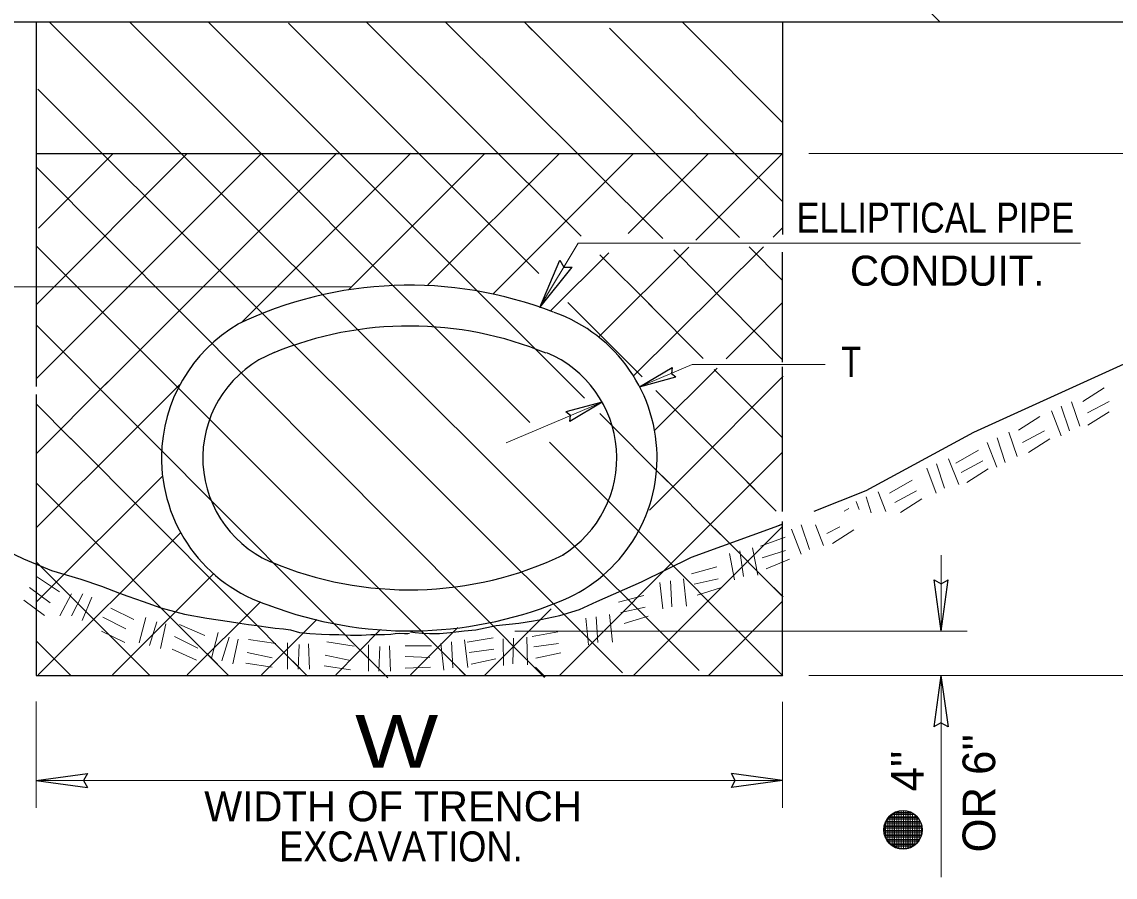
# Model space of a CAD drawing. Extents: x -23 to 389, y -283 to 18.
# Drawn here: x 200.25 to 240.22, y -87.3 to -56.04 of the extents above; entities that cross this region are included whole.
import ezdxf

# ---------------------------------------------------------------- set-up
doc = ezdxf.new("R2010")
doc.units = 0
doc.header["$LTSCALE"] = 0.62
doc.layers.add('1', color=7, linetype='Continuous', lineweight=13)
doc.layers.add('25', color=7, linetype='Continuous', lineweight=25)

msp = doc.modelspace()

# ---------------------------------------------------------------- linework, layer by layer
at = {"layer": '1', "lineweight": 25}
for p, q in [((233.8163, -56.0448), (232.1228, -54.332)), ((170.8738, -56.0448), (255.6697, -56.0448)), ((200.7717, -56.0448), (200.7717, -69.3745)), ((215.7255, -56.0448), (215.8756, -56.1942)), ((218.6123, -56.0448), (218.9118, -56.3442)), ((228.0619, -56.0448), (228.0619, -63.8103)), ((200.7717, -60.8562), (228.0619, -60.8562)), ((228.0619, -63.5698), (227.7232, -63.9062)), ((219.18, -66.4876), (219.9208, -64.7478)), ((228.0619, -68.4783), (228.0619, -64.4651)), ((219.18, -66.4876), (220.3626, -65.0121)), ((222.835, -69.3762), (224.0192, -68.677)), ((228.0619, -73.9347), (228.0619, -68.6515)), ((222.835, -69.3762), (224.1639, -69.0223)), ((221.4697, -69.9469), (220.1408, -70.3008)), ((221.4697, -69.9469), (220.1408, -70.3008)), ((221.4697, -69.9469), (220.2855, -70.6461)), ((221.4697, -69.9469), (220.2855, -70.6461)), ((206.4684, -72.8365), (206.482, -72.8501)), ((228.0619, -77.0416), (225.5787, -74.5583)), ((201.3093, -76.3187), (202.6702, -77.6795)), ((227.7372, -76.7169), (228.0774, -77.0572)), ((233.8558, -78.3115), (233.5984, -76.4382)), ((233.8558, -78.3115), (234.1133, -76.4382)), ((217.1689, -79.9285), (219.5976, -77.4997)), ((209.0088, -79.9092), (211.0296, -77.8884)), ((211.7224, -79.9092), (213.3583, -78.254)), ((214.4553, -79.9092), (216.1874, -78.1771)), ((207.0044, -79.1269), (207.7937, -79.9162)), ((204.7182, -79.7275), (204.9223, -79.9317)), ((219.031, -79.6243), (219.3844, -79.9786)), ((227.7198, -79.5862), (228.0737, -79.9402)), ((233.854, -79.9288), (233.5966, -81.8022)), ((233.854, -79.9288), (234.1114, -81.8022)), ((200.772, -83.7689), (202.6453, -83.5115)), ((228.0616, -83.7671), (226.1883, -83.5097)), ((200.772, -83.7689), (202.6453, -84.0263)), ((228.0616, -83.7671), (226.1883, -84.0245))]:
    msp.add_line(p, q, dxfattribs=at)
at = {"layer": '1'}
for p, q in [((201.2432, -56.0448), (225.0086, -79.7452)), ((204.1782, -56.0448), (218.8153, -70.6822)), ((207.0649, -56.0448), (220.8158, -69.7956)), ((209.9953, -56.0883), (219.151, -65.2442)), ((212.8387, -56.0448), (220.6956, -63.8732)), ((215.7255, -56.0448), (223.684, -63.9657)), ((218.6123, -56.0448), (226.4864, -63.9189)), ((221.7302, -56.2758), (228.0619, -62.6076)), ((224.386, -56.0448), (228.0619, -59.7207)), ((200.8268, -58.5092), (222.2089, -79.8327)), ((200.7717, -66.3796), (206.2953, -60.8562)), ((200.7717, -69.0932), (209.0088, -60.8562)), ((200.8591, -63.58), (203.583, -60.8562)), ((211.7609, -60.8369), (203.2923, -69.3056)), ((208.2774, -67.0338), (214.4746, -60.8369)), ((212.1843, -65.8407), (217.169, -60.8562)), ((215.0903, -65.6482), (219.9017, -60.8562)), ((217.4961, -65.9753), (222.6155, -60.8562)), ((225.3483, -60.8562), (222.4186, -63.7761)), ((228.0619, -60.8562), (224.8866, -64.0223)), ((229.0243, -60.8562), (253.0813, -60.8562)), ((200.7717, -61.3471), (219.355, -80.0056)), ((200.7717, -64.2338), (216.4628, -79.9245)), ((219.179, -66.4874), (220.5904, -64.1281)), ((220.5904, -64.1281), (238.9577, -64.1281)), ((221.3453, -67.5536), (224.6347, -64.2737)), ((222.6153, -68.9777), (227.3607, -64.2661)), ((228.0619, -65.4942), (226.8365, -64.2688)), ((219.5939, -66.5912), (221.7048, -64.4875)), ((223.2904, -66.4586), (221.3804, -64.5554)), ((224.0823, -64.377), (228.0619, -68.4003)), ((212.2602, -65.731), (188.6819, -65.731)), ((221.0288, -67.122), (220.2103, -66.3034)), ((223.1543, -66.3412), (225.1624, -68.3493)), ((226.0018, -68.3628), (228.0619, -66.3026)), ((200.7717, -67.1204), (204.794, -71.1428)), ((222.9226, -69.0157), (220.9367, -67.0298)), ((223.3829, -70.9817), (225.6657, -68.6988)), ((225.5617, -68.7485), (226.7088, -69.8957)), ((228.0803, -68.9978), (224.5317, -72.5466)), ((200.7789, -71.8188), (203.3964, -69.2014)), ((206.0065, -69.3048), (204.0339, -71.2774)), ((227.0415, -73.1347), (223.4283, -69.5215)), ((239.045, -69.9127), (239.8256, -69.4178)), ((228.0619, -71.2486), (226.5099, -69.6964)), ((238.63, -69.9253), (238.925, -70.8215)), ((239.2051, -70.3345), (240.0078, -69.9159)), ((200.7717, -70.0072), (202.0401, -71.2782)), ((200.7717, -70.0072), (201.3154, -70.5522)), ((221.3747, -70.3545), (223.8692, -72.8489)), ((237.8965, -70.2575), (238.2442, -71.1679)), ((238.2524, -70.0939), (238.5476, -70.9902)), ((239.22, -70.7877), (240.0006, -70.2927)), ((236.6828, -70.9627), (237.4634, -70.4677)), ((200.7717, -74.5397), (204.2283, -71.0831)), ((204.7634, -71.1269), (213.6278, -80.0151)), ((236.3403, -71.0352), (236.6353, -71.9312)), ((236.8379, -71.4122), (237.6404, -70.9936)), ((210.6831, -79.938), (202.0206, -71.2587)), ((219.5338, -71.4007), (222.057, -73.924)), ((235.5484, -71.4122), (235.8963, -72.3226)), ((235.9046, -71.2487), (236.1997, -72.1448)), ((237.0496, -71.7779), (237.8303, -71.2829)), ((228.0386, -71.7917), (225.2568, -74.5735)), ((234.3938, -72.1724), (235.227, -71.6916)), ((233.6913, -72.1917), (233.9863, -73.0879)), ((234.1339, -72.0089), (234.501, -72.9524)), ((234.5861, -72.5093), (235.3888, -72.0906)), ((200.7717, -77.2533), (205.3714, -72.6536)), ((223.195, -73.8832), (224.5801, -72.4981)), ((223.6547, -72.6344), (225.7943, -74.7741)), ((233.3353, -72.3553), (233.683, -73.2656)), ((234.798, -72.875), (235.5785, -72.38)), ((200.7717, -72.8942), (207.7963, -79.9188)), ((200.7717, -72.8942), (201.5611, -73.6835)), ((227.8323, -73.9248), (226.7674, -72.8602)), ((231.9688, -73.2695), (232.802, -72.7886)), ((231.1124, -73.4042), (231.3057, -73.9912)), ((231.555, -73.2213), (231.8337, -73.9377)), ((232.1613, -73.6063), (232.9638, -73.1876)), ((232.3729, -73.972), (233.1537, -73.4771)), ((221.9226, -73.7891), (228.0619, -79.9285)), ((230.4901, -73.8254), (230.3194, -73.9239)), ((230.7563, -73.5678), (230.868, -73.8603)), ((200.8487, -79.9092), (206.045, -74.7129)), ((219.9018, -79.9285), (225.3921, -74.4382)), ((222.6153, -79.9285), (228.0619, -74.4819)), ((228.3891, -74.5877), (228.7368, -75.4981)), ((228.7451, -74.4242), (229.0403, -75.3204)), ((229.2605, -74.4281), (229.5548, -75.1849)), ((229.6786, -74.7384), (230.1506, -74.492)), ((229.8903, -75.105), (230.6709, -74.6097)), ((227.2538, -75.2059), (228.158, -74.8771)), ((226.1182, -75.4731), (226.3025, -76.4298)), ((226.4934, -75.3769), (226.6284, -76.3107)), ((226.9649, -75.271), (227.1625, -76.2639)), ((227.3113, -75.6367), (228.1743, -75.3637)), ((233.8549, -78.3118), (233.8549, -75.5313)), ((200.7717, -75.781), (204.9094, -79.9188)), ((200.7717, -75.781), (200.9759, -75.9852)), ((227.4557, -76.0312), (228.3104, -75.6792)), ((200.7814, -76.3102), (201.6229, -76.8727)), ((203.5623, -79.9092), (207.2574, -76.214)), ((224.7324, -76.214), (225.6618, -75.9651)), ((200.531, -76.7143), (201.2867, -77.2791)), ((223.5777, -76.5317), (223.6781, -77.5008)), ((223.9626, -76.4738), (224.0158, -77.4159)), ((224.4438, -76.3969), (224.5541, -77.4032)), ((224.8287, -76.5893), (225.7123, -76.3926)), ((224.9442, -76.9935), (225.8263, -76.7174)), ((201.6411, -77.7537), (202.0581, -76.9506)), ((202.0612, -77.7537), (202.4782, -76.9506)), ((202.4461, -77.927), (202.8014, -77.0738)), ((222.0574, -77.2533), (222.9866, -77.0044)), ((200.3209, -77.1764), (201.0766, -77.7412)), ((203.5003, -77.4657), (204.3423, -77.8905)), ((206.2952, -79.9092), (208.9703, -77.2341)), ((222.1536, -77.6286), (223.037, -77.4317)), ((225.3483, -79.9285), (228.0619, -77.2148)), ((203.2063, -77.8018), (204.0483, -78.2266)), ((204.5343, -78.7352), (204.7831, -77.8064)), ((220.8641, -77.8404), (220.9643, -78.8096)), ((221.249, -77.7827), (221.3022, -78.7246)), ((221.7302, -77.7056), (221.8404, -78.7121)), ((222.269, -78.0327), (223.1512, -77.7567)), ((203.1642, -78.3058), (204.0063, -78.7307)), ((204.9094, -78.8314), (205.1806, -77.9682)), ((205.3137, -78.9469), (205.5155, -78.0452)), ((206.0161, -78.0616), (206.9424, -78.4692)), ((218.2659, -78.3118), (234.8171, -78.3118)), ((218.901, -78.5043), (219.8487, -78.3373)), ((200.7717, -78.6678), (202.0226, -79.9188)), ((205.8333, -78.5043), (206.6753, -78.929)), ((207.1804, -79.2933), (207.4294, -78.3642)), ((207.5557, -79.3896), (207.827, -78.5262)), ((207.9599, -79.5051), (208.1618, -78.6032)), ((208.5373, -78.6102), (209.5378, -78.7641)), ((209.9613, -79.6975), (209.9613, -78.7355)), ((211.3952, -78.7063), (212.3958, -78.8602)), ((215.9565, -78.7063), (216.0096, -79.6482)), ((216.4376, -78.6293), (216.5478, -79.6357)), ((216.5338, -78.716), (217.4814, -78.549)), ((217.8426, -78.5908), (217.8581, -79.5652)), ((218.2274, -78.5621), (218.1984, -79.5052)), ((218.7085, -78.5331), (218.7308, -79.5454)), ((205.7407, -78.9678), (206.6298, -79.3653)), ((208.4797, -79.0912), (209.403, -79.2837)), ((210.3463, -79.6975), (210.3848, -78.7931)), ((210.7698, -79.6975), (210.7313, -78.774)), ((212.9157, -79.7745), (212.9157, -78.8125)), ((213.3006, -79.7745), (213.3391, -78.8701)), ((213.7241, -79.7745), (213.6855, -78.851)), ((214.2629, -78.8507), (215.2251, -78.8507)), ((215.5715, -78.7641), (215.6719, -79.733)), ((216.6011, -79.0912), (217.4985, -78.9722)), ((218.9684, -78.8795), (219.8658, -78.7605)), ((219.0454, -79.3029), (219.9483, -79.1048)), ((208.4411, -79.4762), (209.403, -79.6301)), ((210.1518, -79.4062), (210.6956, -79.951)), ((211.3374, -79.1875), (212.2611, -79.3799)), ((214.2629, -79.2356), (215.1674, -79.2742)), ((216.6783, -79.5147), (217.5812, -79.3165)), ((211.299, -79.5724), (212.2611, -79.7264)), ((214.2629, -79.6591), (215.1866, -79.6206)), ((216.2543, -79.7162), (216.4854, -79.9476)), ((229.0243, -79.9285), (253.0813, -79.9285)), ((233.8549, -79.9285), (233.8549, -87.2995)), ((213.6164, -80.0037), (213.6301, -80.0174)), ((200.7717, -80.8812), (200.7717, -84.7694)), ((228.0619, -80.8907), (228.0619, -84.7694)), ((200.7717, -83.768), (228.0619, -83.768)), ((231.9053, -85.1362), (231.9053, -86.0087)), ((231.9118, -85.1279), (233.0186, -85.1279)), ((231.9364, -85.0989), (232.9941, -85.0989)), ((231.9829, -85.0516), (231.9829, -86.0932)), ((231.9878, -85.0472), (231.9878, -86.0977)), ((232.0239, -85.0164), (232.9064, -85.0164)), ((232.0703, -84.9827), (232.0703, -86.1622)), ((232.1014, -84.9629), (232.8291, -84.9629)), ((232.1479, -84.9374), (232.1479, -86.2074)), ((232.1528, -84.935), (232.1528, -86.2098)), ((232.1551, -84.9339), (232.7753, -84.9339)), ((232.2353, -84.9009), (232.2353, -86.244)), ((232.3129, -84.8791), (232.3129, -86.2657)), ((232.3178, -84.8781), (232.3178, -86.2667)), ((232.4003, -84.8655), (232.4003, -86.2793)), ((232.4779, -84.8627), (232.4779, -86.2822)), ((232.4828, -84.8629), (232.4828, -86.2821)), ((232.5653, -84.8697), (232.5653, -86.2752)), ((232.6429, -84.8852), (232.6429, -86.2597)), ((232.6478, -84.8864), (232.6478, -86.2584)), ((232.7303, -84.9139), (232.7303, -86.2309)), ((232.8079, -84.9507), (232.8079, -86.1941)), ((232.8128, -84.9535), (232.8128, -86.1913)), ((232.8953, -85.0077), (232.8953, -86.1372)), ((232.9729, -85.0763), (232.9729, -86.0685)), ((232.9778, -85.0814), (232.9778, -86.0634)), ((231.758, -85.5114), (233.1723, -85.5114)), ((231.7648, -85.4579), (233.1658, -85.4579)), ((231.77, -85.4289), (233.1603, -85.4289)), ((231.7923, -85.3464), (233.1381, -85.3464)), ((231.8128, -85.2929), (233.1178, -85.2929)), ((231.8179, -85.2812), (231.8179, -85.8637)), ((231.8228, -85.2705), (231.8228, -85.8744)), ((231.8259, -85.2639), (233.1045, -85.2639)), ((231.8728, -85.1814), (233.0577, -85.1814)), ((233.0603, -85.1854), (233.0603, -85.9595)), ((233.1379, -85.3458), (233.1379, -85.799)), ((233.1428, -85.3608), (233.1428, -85.784)), ((231.7558, -85.5939), (233.1748, -85.5939)), ((231.7572, -85.6229), (233.1732, -85.6229)), ((231.7631, -85.6764), (233.1674, -85.6764)), ((231.7803, -85.7589), (233.1501, -85.7589)), ((231.7888, -85.7879), (233.1416, -85.7879)), ((231.8083, -85.8414), (233.1221, -85.8414)), ((231.8485, -85.9239), (233.0818, -85.9239)), ((231.8659, -85.9529), (233.0644, -85.9529)), ((231.9035, -86.0064), (233.027, -86.0064)), ((231.9782, -86.0889), (232.9522, -86.0889)), ((232.0109, -86.1179), (232.9194, -86.1179)), ((232.0842, -86.1714), (232.8462, -86.1714)), ((232.2665, -86.2539), (232.664, -86.2539))]:
    msp.add_line(p, q, dxfattribs=at)
at = {"layer": '1', "lineweight": 25}
for points in [[(265.4368, -45.2192), (262.9927, -48.26), (259.9518, -52.5132), (256.0065, -55.862), (251.4646, -58.287), (247.2113, -61.3277), (243.8626, -65.273), (241.7456, -68.0057), (238.3968, -69.5262), (235.0481, -71.0466), (231.1028, -73.1829), (229.2036, -73.9401)], [(219.9208, -64.7478), (220.0696, -65.0057), (220.3626, -65.0121)], [(224.0192, -68.677), (223.9951, -68.8922), (224.1639, -69.0223)], [(200.7717, -69.6587), (200.7717, -79.9285), (228.0619, -79.9285), (228.0619, -74.3064)], [(220.2855, -70.6461), (220.3096, -70.4309), (220.1408, -70.3008)], [(220.2855, -70.6461), (220.3096, -70.4309), (220.1408, -70.3008)], [(214.4553, -78.3406), (214.6284, -78.3599), (214.8787, -78.3792), (215.1481, -78.3983), (215.5138, -78.3983), (215.9179, -78.3599), (216.4184, -78.3022), (216.8418, -78.2637), (217.5923, -78.1097), (218.4199, -78.0134), (218.9588, -77.9366), (219.2282, -77.8788), (219.921, -77.7441), (220.6331, -77.5132), (221.2682, -77.2244), (222.904, -76.5123), (224.7324, -75.6077), (228.0619, -74.3952), (227.8375, -74.4847)], [(198.9048, -74.9919), (200.3098, -75.6656), (201.3298, -76.0889), (202.4076, -76.4161), (203.1581, -76.6663), (203.8125, -76.9165), (204.1203, -77.032), (204.6786, -77.2244), (205.3329, -77.4554), (206.1989, -77.6864), (207.0072, -77.8404), (207.8348, -77.9558), (208.2198, -78.0134), (208.5277, -78.0713), (208.8548, -78.1097), (209.1628, -78.1482), (209.5093, -78.2059), (209.8171, -78.2252), (210.0673, -78.2637), (210.3945, -78.3599), (210.7793, -78.3983), (211.2028, -78.4177), (211.4914, -78.4369), (211.8378, -78.4369), (212.2613, -78.4562), (212.6655, -78.4562), (213.0119, -78.4369), (213.3006, -78.4369), (213.5123, -78.4369), (213.7432, -78.4177), (213.8972, -78.3983), (214.0704, -78.3792), (214.2436, -78.3983), (214.3592, -78.3983), (214.4168, -78.3792)], [(233.5984, -76.4382), (233.8585, -76.5831), (234.1133, -76.4382)], [(234.1114, -81.8022), (233.8513, -81.6572), (233.5966, -81.8022)], [(202.6453, -83.5115), (202.5004, -83.7716), (202.6453, -84.0263)], [(226.1883, -84.0245), (226.3332, -83.7644), (226.1883, -83.5097)]]:
    msp.add_lwpolyline(points, dxfattribs=at)
at = {"layer": '1'}
msp.add_circle((232.4652, -85.5724), 0.7098, dxfattribs=at)
at = {"layer": '1', "lineweight": 25}
for centre, radius, start, end in [((214.4169, -80.2173), 14.5497, 68.74929, 115.65128), ((217.833, -71.9801), 5.639, 358.90765, 70.57124), ((211.0104, -71.9801), 5.6582, 120.22723, 179.37322), ((214.4169, -80.2173), 13.0581, 67.46085, 112.33473), ((211.0104, -71.9801), 4.1474, 111.79883, 245.87391), ((217.833, -71.9801), 4.1667, 301.48673, 67.21997), ((211.0104, -71.9801), 5.6582, 178.89229, 252.58017), ((217.833, -71.9801), 5.639, 290.90967, 359.5977), ((214.4169, -63.743), 13.0581, 247.06269, 295.66062), ((214.4169, -63.743), 14.5593, 249.40916, 291.88846)]:
    msp.add_arc(centre, radius, start, end, dxfattribs=at)
at = {"layer": '1'}
msp.add_arc((232.4787, -85.5681), 0.6928, 0, 359.99998, dxfattribs=at)
at = {"layer": '25', "lineweight": 13}
for p, q in [((222.8345, -69.3757), (224.7533, -68.5716)), ((224.7533, -68.5716), (229.6186, -68.5716)), ((217.9506, -71.4223), (221.4702, -69.9474))]:
    msp.add_line(p, q, dxfattribs=at)

# ---------------------------------------------------------------- texts
at = {"layer": '1'}
for s, height, width, p in [('ELLIPTICAL PIPE', 1.1, 0.85, (228.5754, -63.75)), ('T', 1.1, 0.8, (230.2095, -69.0172)), ('W', 1.925, 1.25, (212.4318, -83.3035)), ('EXCAVATION.', 1.1, 0.9, (209.6548, -86.728))]:
    msp.add_text(s, height=height, dxfattribs=dict(at, width=width)).set_placement(p)
for s, p in [('CONDUIT.', (230.5284, -65.6868)), ('WIDTH OF TRENCH', (206.9143, -85.2602))]:
    msp.add_text(s, height=1.1, dxfattribs=at).set_placement(p)
for s, p in [("OR 6''", (235.8353, -86.3961)), ("4''", (233.2187, -84.1692))]:
    msp.add_text(s, height=1.192, rotation=90, dxfattribs=at).set_placement(p)

doc.saveas('drawing.dxf')
